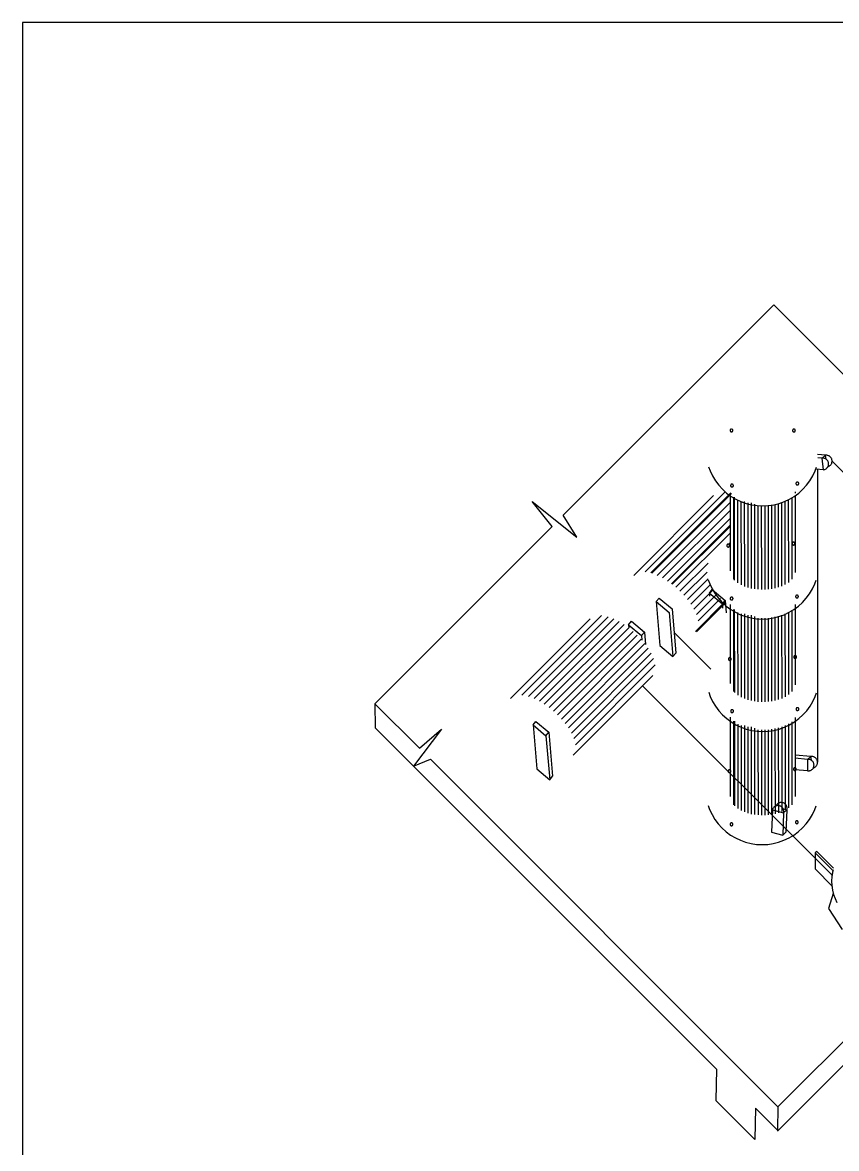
# Model space of a CAD drawing. Header units: metres. Extents: x 0 to 420, y 0 to 297.
# Drawn here: x 0 to 85, y 179.4 to 297 of the extents above; entities that cross this region are included whole.
import ezdxf

# ---------------------------------------------------------------- set-up
doc = ezdxf.new("R2010")
doc.units = ezdxf.units.M

msp = doc.modelspace()

# ---------------------------------------------------------------- linework, layer by layer
for p, q in [((420, 297), (0, 297)), ((0, 297), (0, 0)), ((78.48, 267.51), (56.49, 245.52)), ((78.48, 267.51), (90.44, 255.55)), ((83.88, 251.79), (83.06, 251.86)), ((83.52, 251.49), (83.88, 251.79)), ((83.94, 251.39), (83.88, 251.79)), ((83.52, 251.49), (83.08, 251.53)), ((83.68, 250.28), (83.52, 251.49)), ((84.57, 251.18), (101.74, 234.02)), ((83.68, 250.28), (82.89, 250.35)), ((83.06, 250.28), (83.05, 219.72)), ((72.19, 247.59), (63.86, 239.25)), ((73.37, 247.94), (65.04, 239.61)), ((73.98, 247.87), (65.65, 239.53)), ((74.07, 247.8), (65.74, 239.47)), ((73.91, 247.6), (73.91, 239.72)), ((74.26, 247.41), (74.26, 238.85)), ((74.34, 247.41), (74.35, 238.76)), ((74.7, 247.11), (74.7, 238.46)), ((80, 247.14), (80.01, 238.52)), ((80.35, 247.33), (80.36, 238.84)), ((80.71, 247.97), (80.71, 247.85)), ((80.71, 247.56), (80.71, 239.55)), ((53.24, 246.95), (57.89, 243.25)), ((55.32, 244.35), (53.24, 246.95)), ((73.91, 246.85), (66.31, 239.25)), ((73.91, 246.02), (66.87, 238.98)), ((75.05, 246.97), (75.06, 238.26)), ((75.4, 246.97), (75.41, 238.1)), ((75.76, 246.82), (75.76, 237.98)), ((75.76, 246.82), (75.76, 237.98)), ((75.76, 246.82), (75.76, 237.98)), ((76.11, 246.82), (76.12, 237.89)), ((76.11, 246.82), (76.12, 237.89)), ((76.11, 246.82), (76.12, 237.89)), ((76.11, 246.82), (76.12, 237.89)), ((76.11, 246.62), (76.12, 237.89)), ((76.47, 246.68), (76.47, 237.83)), ((76.47, 246.68), (76.47, 237.83)), ((76.47, 246.68), (76.47, 237.83)), ((76.47, 246.68), (76.47, 237.83)), ((76.47, 246.68), (76.47, 237.83)), ((76.47, 246.68), (76.47, 237.83)), ((76.82, 246.52), (76.82, 237.79)), ((76.82, 246.52), (76.82, 237.79)), ((77.17, 246.5), (77.18, 237.77)), ((77.53, 246.5), (77.53, 237.77)), ((77.88, 246.52), (77.88, 237.79)), ((78.23, 246.57), (78.24, 237.84)), ((78.59, 246.63), (78.59, 237.91)), ((78.94, 246.72), (78.95, 238)), ((79.29, 246.84), (79.3, 238.13)), ((79.65, 246.97), (79.65, 238.3)), ((57.89, 243.25), (56.49, 245.52)), ((73.91, 245.19), (67.39, 238.66)), ((55.32, 244.35), (36.81, 225.84)), ((73.91, 244.5), (67.79, 238.38)), ((73.91, 244.35), (67.88, 238.32)), ((73.91, 243.67), (68.25, 238.01)), ((77.53, 244.01), (77.53, 237.77)), ((71.61, 240.54), (68.68, 237.6)), ((71.51, 239.6), (69.09, 237.18)), ((71.61, 238.87), (69.47, 236.73)), ((71.82, 238.25), (69.82, 236.25)), ((72.12, 237.71), (70.13, 235.73)), ((71.76, 237.4), (72.06, 237.76)), ((72.06, 237.76), (73.41, 236.62)), ((66.21, 236.52), (66.51, 236.88)), ((66.21, 236.52), (67.56, 235.38)), ((66.21, 236.52), (66.59, 231.91)), ((66.51, 236.88), (67.86, 235.74)), ((73.38, 236.47), (70.31, 233.4)), ((72.48, 237.24), (70.39, 235.15)), ((72.9, 236.83), (70.57, 234.49)), ((71.76, 237.4), (71.78, 237.08)), ((71.76, 237.4), (73.11, 236.26)), ((73.11, 236.26), (73.41, 236.62)), ((73.41, 236.62), (73.52, 235.35)), ((67.56, 235.38), (67.94, 230.77)), ((67.86, 235.74), (68.25, 231.13)), ((73.47, 236.41), (70.4, 233.34)), ((73.11, 236.26), (73.14, 235.81)), ((73.91, 236.2), (73.91, 227.94)), ((73.91, 235.87), (73.91, 227.99)), ((74.27, 235.68), (74.27, 227.12)), ((74.35, 235.68), (74.36, 227.02)), ((74.7, 235.37), (74.71, 226.73)), ((80.01, 235.4), (80.01, 226.79)), ((80.36, 235.6), (80.37, 227.11)), ((80.71, 236.19), (80.72, 227.81)), ((80.71, 235.83), (80.72, 227.81)), ((59.31, 234.71), (50.98, 226.38)), ((60.5, 235.07), (52.17, 226.73)), ((61.19, 234.93), (52.86, 226.59)), ((61.77, 234.71), (53.44, 226.38)), ((62.32, 234.44), (53.99, 226.1)), ((62.84, 234.12), (54.51, 225.79)), ((63.32, 234.09), (63.62, 234.45)), ((63.32, 234.09), (64.67, 232.95)), ((63.32, 234.09), (63.35, 233.76)), ((63.62, 234.45), (64.97, 233.31)), ((75.06, 235.24), (75.06, 226.52)), ((75.41, 235.24), (75.42, 226.37)), ((75.76, 235.09), (75.77, 226.25)), ((75.76, 235.09), (75.77, 226.25)), ((75.76, 235.09), (75.77, 226.25)), ((76.12, 235.09), (76.12, 226.16)), ((76.12, 235.09), (76.12, 226.16)), ((76.12, 235.09), (76.12, 226.16)), ((76.12, 235.09), (76.12, 226.16)), ((76.12, 234.89), (76.12, 226.16)), ((76.47, 234.94), (76.48, 226.09)), ((76.47, 234.94), (76.48, 226.09)), ((76.47, 234.94), (76.48, 226.09)), ((76.47, 234.94), (76.48, 226.09)), ((76.47, 234.94), (76.48, 226.09)), ((76.47, 234.94), (76.48, 226.09)), ((76.83, 234.79), (76.83, 226.05)), ((76.83, 234.79), (76.83, 226.05)), ((77.18, 234.77), (77.18, 226.03)), ((77.53, 234.77), (77.54, 226.04)), ((77.53, 234.77), (77.54, 226.04)), ((77.89, 234.79), (77.89, 226.06)), ((78.24, 234.84), (78.25, 226.11)), ((78.59, 234.9), (78.6, 226.17)), ((78.95, 234.99), (78.95, 226.27)), ((79.3, 235.1), (79.31, 226.4)), ((79.65, 235.24), (79.66, 226.56)), ((63.33, 233.78), (55, 225.44)), ((63.79, 233.4), (55.46, 225.07)), ((64.22, 233), (55.89, 224.67)), ((64.67, 232.95), (64.97, 233.31)), ((64.67, 232.95), (64.71, 232.49)), ((64.97, 233.31), (65.08, 232.04)), ((68.07, 233.28), (71.89, 229.46)), ((64.63, 232.58), (56.3, 224.24)), ((65.01, 232.13), (56.68, 223.79)), ((66.59, 231.91), (67.94, 230.77)), ((65.36, 231.64), (57.03, 223.31)), ((65.67, 231.12), (57.34, 222.78)), ((65.93, 230.55), (57.6, 222.21)), ((67.94, 230.77), (68.25, 231.13)), ((66.1, 229.89), (57.77, 221.55)), ((65.85, 228.8), (57.52, 220.46)), ((64.78, 227.72), (84.55, 207.95)), ((36.81, 225.84), (41.46, 221.2)), ((36.81, 225.84), (36.85, 223.31)), ((120.58, 225.41), (78.92, 183.74)), ((53.33, 223.64), (53.64, 224)), ((53.33, 223.64), (54.68, 222.5)), ((53.33, 223.64), (53.72, 219.04)), ((53.64, 224), (54.99, 222.86)), ((73.91, 224.43), (73.91, 216.15)), ((73.92, 224.21), (73.92, 216.33)), ((74.27, 224.02), (74.27, 215.27)), ((74.36, 224.02), (74.36, 215.17)), ((74.71, 223.71), (74.72, 214.89)), ((75.06, 223.58), (75.07, 214.68)), ((75.42, 223.58), (75.42, 214.53)), ((79.66, 223.58), (79.67, 214.74)), ((80.01, 223.74), (80.02, 214.96)), ((80.37, 223.94), (80.37, 215.29)), ((80.72, 224.41), (80.73, 216.15)), ((80.72, 224.17), (80.73, 216.15)), ((36.85, 223.31), (72.49, 187.66)), ((43.76, 223.18), (40.84, 219.32)), ((41.46, 221.2), (43.76, 223.18)), ((54.68, 222.5), (54.99, 222.86)), ((54.68, 222.5), (55.07, 217.9)), ((54.99, 222.86), (55.37, 218.26)), ((75.77, 223.43), (75.78, 214.41)), ((75.77, 223.43), (75.78, 214.41)), ((75.77, 223.43), (75.78, 214.41)), ((76.13, 223.43), (76.13, 214.32)), ((76.13, 223.43), (76.13, 214.32)), ((76.13, 223.43), (76.13, 214.32)), ((76.13, 223.43), (76.13, 214.32)), ((76.13, 223.23), (76.13, 214.32)), ((76.48, 223.28), (76.48, 214.26)), ((76.48, 223.28), (76.48, 214.26)), ((76.48, 223.28), (76.48, 214.26)), ((76.48, 223.28), (76.48, 214.26)), ((76.48, 223.28), (76.48, 214.26)), ((76.48, 223.28), (76.48, 214.26)), ((76.83, 223.13), (76.84, 214.22)), ((76.83, 223.13), (76.84, 214.22)), ((77.19, 223.11), (77.19, 214.2)), ((77.54, 223.11), (77.55, 214.2)), ((77.54, 223.11), (77.55, 214.2)), ((77.89, 223.13), (77.9, 214.22)), ((78.25, 223.18), (78.25, 214.27)), ((78.6, 223.24), (78.61, 214.34)), ((78.95, 223.33), (78.96, 214.44)), ((79.31, 223.44), (79.31, 214.57)), ((40.84, 219.32), (42.62, 220.04)), ((42.62, 220.04), (78.92, 183.74)), ((82.36, 220.32), (80.72, 220.48)), ((82, 220.02), (80.72, 220.14)), ((82, 220.02), (82.36, 220.32)), ((82, 220.02), (82, 218.83)), ((82.41, 219.93), (82.36, 220.32)), ((53.72, 219.04), (55.07, 217.9)), ((82, 218.83), (80.72, 218.95)), ((55.07, 217.9), (55.37, 218.26)), ((78.33, 214.75), (78.23, 212.44)), ((78.33, 214.75), (79.5, 214.43)), ((79.5, 214.43), (79.41, 212.12)), ((79.46, 214.86), (79.85, 214.75)), ((79.5, 214.43), (79.85, 214.75)), ((79.85, 214.75), (79.75, 212.44)), ((78.23, 212.44), (79.41, 212.12)), ((79.41, 212.12), (79.75, 212.44)), ((82.97, 210.42), (82.8, 210.25)), ((82.8, 210.25), (84.64, 208.41)), ((82.8, 210.25), (82.8, 208.59)), ((82.97, 210.42), (84.72, 208.66)), ((82.8, 208.59), (84.63, 206.75)), ((84.68, 206.02), (84.18, 204.44)), ((84.18, 204.44), (85.62, 202.24)), ((87.81, 190.14), (78.88, 181.2)), ((72.49, 187.66), (72.44, 184.38)), ((72.44, 184.38), (76.5, 180.32)), ((76.56, 183.6), (76.5, 180.32)), ((76.56, 183.6), (78.88, 181.28)), ((78.92, 183.74), (78.88, 181.28))]:
    msp.add_line(p, q)
for points in [[(74.21, 254.39), (74.21, 254.4), (74.2, 254.42), (74.2, 254.43), (74.2, 254.45), (74.19, 254.46), (74.18, 254.47), (74.17, 254.48), (74.16, 254.49), (74.15, 254.5), (74.14, 254.51), (74.13, 254.52), (74.12, 254.53), (74.1, 254.53), (74.09, 254.53), (74.07, 254.54), (74.06, 254.54), (74.05, 254.54), (74.03, 254.53), (74.02, 254.53), (74, 254.53), (73.99, 254.52), (73.98, 254.51), (73.97, 254.5), (73.96, 254.49), (73.95, 254.48), (73.94, 254.47), (73.93, 254.46), (73.92, 254.45), (73.92, 254.43), (73.92, 254.42), (73.91, 254.4), (73.91, 254.39), (73.91, 254.39)], [(73.91, 254.39), (73.91, 254.37), (73.92, 254.36), (73.92, 254.35), (73.92, 254.33), (73.93, 254.32), (73.94, 254.31), (73.95, 254.3), (73.96, 254.29), (73.97, 254.28), (73.98, 254.27), (73.99, 254.26), (74, 254.25), (74.02, 254.25), (74.03, 254.24), (74.05, 254.24), (74.06, 254.24), (74.07, 254.24), (74.09, 254.24), (74.1, 254.25), (74.12, 254.25), (74.13, 254.26), (74.14, 254.27), (74.15, 254.28), (74.16, 254.29), (74.17, 254.3), (74.18, 254.31), (74.19, 254.32), (74.2, 254.33), (74.2, 254.35), (74.2, 254.36), (74.21, 254.37), (74.21, 254.39), (74.21, 254.39)], [(80.74, 254.38), (80.73, 254.39), (80.73, 254.4), (80.73, 254.42), (80.72, 254.43), (80.72, 254.45), (80.71, 254.46), (80.7, 254.47), (80.69, 254.48), (80.68, 254.49), (80.67, 254.5), (80.66, 254.51), (80.64, 254.51), (80.63, 254.52), (80.62, 254.52), (80.6, 254.52), (80.59, 254.52), (80.57, 254.52), (80.56, 254.52), (80.54, 254.52), (80.53, 254.51), (80.52, 254.51), (80.51, 254.5), (80.49, 254.49), (80.48, 254.48), (80.47, 254.47), (80.47, 254.46), (80.46, 254.45), (80.45, 254.43), (80.45, 254.42), (80.44, 254.4), (80.44, 254.39), (80.44, 254.38), (80.44, 254.38)], [(80.44, 254.38), (80.44, 254.36), (80.44, 254.35), (80.45, 254.33), (80.45, 254.32), (80.46, 254.31), (80.47, 254.29), (80.47, 254.28), (80.48, 254.27), (80.49, 254.26), (80.51, 254.25), (80.52, 254.25), (80.53, 254.24), (80.54, 254.24), (80.56, 254.23), (80.57, 254.23), (80.59, 254.23), (80.6, 254.23), (80.62, 254.23), (80.63, 254.24), (80.64, 254.24), (80.66, 254.25), (80.67, 254.25), (80.68, 254.26), (80.69, 254.27), (80.7, 254.28), (80.71, 254.29), (80.72, 254.31), (80.72, 254.32), (80.73, 254.33), (80.73, 254.35), (80.73, 254.36), (80.74, 254.38), (80.74, 254.38)], [(84.14, 250.6), (84.2, 250.62), (84.25, 250.65), (84.3, 250.68), (84.35, 250.71), (84.39, 250.75), (84.43, 250.8), (84.47, 250.85), (84.5, 250.9), (84.53, 250.95), (84.55, 251.01), (84.56, 251.06), (84.57, 251.12), (84.57, 251.18), (84.57, 251.24), (84.56, 251.3), (84.55, 251.36), (84.53, 251.42), (84.5, 251.47), (84.47, 251.52), (84.43, 251.57), (84.39, 251.61), (84.35, 251.65), (84.3, 251.69), (84.25, 251.72), (84.2, 251.75), (84.14, 251.77), (84.08, 251.78), (84.02, 251.79), (83.96, 251.79), (83.9, 251.79), (83.88, 251.79)], [(71.67, 250.6), (71.83, 250.16), (72.08, 249.64), (72.38, 249.14), (72.73, 248.67), (73.12, 248.24), (73.55, 247.85), (73.93, 247.56)], [(73.93, 247.56), (74.02, 247.5), (74.52, 247.2), (75.04, 246.95), (75.59, 246.75), (76.16, 246.61), (76.74, 246.53), (77.32, 246.5), (77.9, 246.53), (78.48, 246.61), (79.04, 246.75), (79.59, 246.95), (80.12, 247.2), (80.62, 247.5), (81.09, 247.85), (81.52, 248.24), (81.91, 248.67), (82.26, 249.14), (82.56, 249.64), (82.81, 250.16), (82.95, 250.54)], [(83.68, 250.28), (83.72, 250.29), (83.78, 250.3), (83.83, 250.32), (83.89, 250.35), (83.94, 250.38), (83.99, 250.41), (84.03, 250.45), (84.07, 250.5), (84.11, 250.54), (84.14, 250.6), (84.16, 250.65), (84.18, 250.71), (84.2, 250.76), (84.21, 250.82), (84.21, 250.88), (84.21, 250.94), (84.2, 251), (84.18, 251.06), (84.16, 251.12), (84.14, 251.17), (84.11, 251.22), (84.07, 251.27), (84.03, 251.31), (83.99, 251.35), (83.94, 251.39), (83.89, 251.42), (83.83, 251.45), (83.78, 251.47), (83.72, 251.48), (83.66, 251.49), (83.6, 251.49), (83.54, 251.49), (83.52, 251.49)], [(74.26, 248.63), (74.26, 248.64), (74.26, 248.66), (74.26, 248.67), (74.25, 248.68), (74.24, 248.7), (74.24, 248.71), (74.23, 248.72), (74.22, 248.73), (74.21, 248.74), (74.2, 248.75), (74.18, 248.76), (74.17, 248.76), (74.16, 248.77), (74.14, 248.77), (74.13, 248.78), (74.11, 248.78), (74.1, 248.78), (74.09, 248.77), (74.07, 248.77), (74.06, 248.76), (74.04, 248.76), (74.03, 248.75), (74.02, 248.74), (74.01, 248.73), (74, 248.72), (73.99, 248.71), (73.98, 248.7), (73.98, 248.68), (73.97, 248.67), (73.97, 248.66), (73.97, 248.64), (73.97, 248.63), (73.97, 248.63)], [(73.97, 248.63), (73.97, 248.61), (73.97, 248.6), (73.97, 248.59), (73.98, 248.57), (73.98, 248.56), (73.99, 248.55), (74, 248.54), (74.01, 248.52), (74.02, 248.51), (74.03, 248.51), (74.04, 248.5), (74.06, 248.49), (74.07, 248.49), (74.09, 248.48), (74.1, 248.48), (74.11, 248.48), (74.13, 248.48), (74.14, 248.48), (74.16, 248.49), (74.17, 248.49), (74.18, 248.5), (74.2, 248.51), (74.21, 248.51), (74.22, 248.52), (74.23, 248.54), (74.24, 248.55), (74.24, 248.56), (74.25, 248.57), (74.26, 248.59), (74.26, 248.6), (74.26, 248.61), (74.26, 248.63), (74.26, 248.63)], [(81.09, 248.84), (81.09, 248.85), (81.09, 248.87), (81.08, 248.88), (81.08, 248.9), (81.07, 248.91), (81.07, 248.92), (81.06, 248.93), (81.05, 248.94), (81.04, 248.95), (81.02, 248.96), (81.01, 248.97), (81, 248.98), (80.99, 248.98), (80.97, 248.98), (80.96, 248.99), (80.94, 248.99), (80.93, 248.99), (80.91, 248.98), (80.9, 248.98), (80.89, 248.98), (80.87, 248.97), (80.86, 248.96), (80.85, 248.95), (80.84, 248.94), (80.83, 248.93), (80.82, 248.92), (80.81, 248.91), (80.81, 248.9), (80.8, 248.88), (80.8, 248.87), (80.8, 248.85), (80.8, 248.84), (80.8, 248.84)], [(80.8, 248.84), (80.8, 248.83), (80.8, 248.81), (80.8, 248.8), (80.81, 248.78), (80.81, 248.77), (80.82, 248.76), (80.83, 248.75), (80.84, 248.74), (80.85, 248.73), (80.86, 248.72), (80.87, 248.71), (80.89, 248.7), (80.9, 248.7), (80.91, 248.7), (80.93, 248.69), (80.94, 248.69), (80.96, 248.69), (80.97, 248.7), (80.99, 248.7), (81, 248.7), (81.01, 248.71), (81.02, 248.72), (81.04, 248.73), (81.05, 248.74), (81.06, 248.75), (81.07, 248.76), (81.07, 248.77), (81.08, 248.78), (81.08, 248.8), (81.09, 248.81), (81.09, 248.83), (81.09, 248.84), (81.09, 248.84)], [(73.87, 242.36), (73.87, 242.37), (73.86, 242.39), (73.86, 242.4), (73.85, 242.42), (73.85, 242.43), (73.84, 242.44), (73.83, 242.45), (73.82, 242.46), (73.81, 242.47), (73.8, 242.48), (73.79, 242.49), (73.77, 242.5), (73.76, 242.5), (73.75, 242.5), (73.73, 242.51), (73.72, 242.51), (73.7, 242.51), (73.69, 242.5), (73.68, 242.5), (73.66, 242.5), (73.65, 242.49), (73.64, 242.48), (73.63, 242.47), (73.61, 242.46), (73.6, 242.45), (73.6, 242.44), (73.59, 242.43), (73.58, 242.42), (73.58, 242.4), (73.57, 242.39), (73.57, 242.37), (73.57, 242.36), (73.57, 242.36)], [(73.57, 242.36), (73.57, 242.34), (73.57, 242.33), (73.58, 242.32), (73.58, 242.3), (73.59, 242.29), (73.6, 242.28), (73.6, 242.27), (73.61, 242.26), (73.63, 242.25), (73.64, 242.24), (73.65, 242.23), (73.66, 242.22), (73.68, 242.22), (73.69, 242.21), (73.7, 242.21), (73.72, 242.21), (73.73, 242.21), (73.75, 242.21), (73.76, 242.22), (73.77, 242.22), (73.79, 242.23), (73.8, 242.24), (73.81, 242.25), (73.82, 242.26), (73.83, 242.27), (73.84, 242.28), (73.85, 242.29), (73.85, 242.3), (73.86, 242.32), (73.86, 242.33), (73.87, 242.34), (73.87, 242.36), (73.87, 242.36)], [(73.91, 242.68), (73.9, 242.67), (73.89, 242.65), (73.88, 242.64), (73.88, 242.63), (73.88, 242.61), (73.87, 242.6), (73.87, 242.58), (73.87, 242.58)], [(73.87, 242.58), (73.87, 242.57), (73.88, 242.56), (73.88, 242.54), (73.88, 242.53), (73.89, 242.51), (73.9, 242.5), (73.91, 242.49), (73.91, 242.49)], [(80.69, 242.57), (80.69, 242.59), (80.69, 242.6), (80.69, 242.61), (80.68, 242.63), (80.68, 242.64), (80.67, 242.65), (80.66, 242.66), (80.65, 242.67), (80.64, 242.68), (80.63, 242.69), (80.62, 242.7), (80.6, 242.71), (80.59, 242.71), (80.58, 242.72), (80.56, 242.72), (80.55, 242.72), (80.53, 242.72), (80.52, 242.72), (80.5, 242.71), (80.49, 242.71), (80.48, 242.7), (80.47, 242.69), (80.45, 242.68), (80.44, 242.67), (80.43, 242.66), (80.42, 242.65), (80.42, 242.64), (80.41, 242.63), (80.41, 242.61), (80.4, 242.6), (80.4, 242.59), (80.4, 242.57), (80.4, 242.57)], [(80.69, 242.57), (80.69, 242.59), (80.69, 242.6), (80.69, 242.61), (80.68, 242.63), (80.68, 242.64), (80.67, 242.65), (80.66, 242.66), (80.65, 242.67), (80.64, 242.68), (80.63, 242.69), (80.62, 242.7), (80.6, 242.71), (80.59, 242.71), (80.58, 242.72), (80.56, 242.72), (80.55, 242.72), (80.53, 242.72), (80.52, 242.72), (80.5, 242.71), (80.49, 242.71), (80.48, 242.7), (80.47, 242.69), (80.45, 242.68), (80.44, 242.67), (80.43, 242.66), (80.42, 242.65), (80.42, 242.64), (80.41, 242.63), (80.41, 242.61), (80.4, 242.6), (80.4, 242.59), (80.4, 242.57), (80.4, 242.57)], [(80.4, 242.57), (80.4, 242.56), (80.4, 242.54), (80.41, 242.53), (80.41, 242.51), (80.42, 242.5), (80.42, 242.49), (80.43, 242.48), (80.44, 242.47), (80.45, 242.46), (80.47, 242.45), (80.48, 242.44), (80.49, 242.43), (80.5, 242.43), (80.52, 242.43), (80.53, 242.42), (80.55, 242.42), (80.56, 242.42), (80.58, 242.43), (80.59, 242.43), (80.6, 242.43), (80.62, 242.44), (80.63, 242.45), (80.64, 242.46), (80.65, 242.47), (80.66, 242.48), (80.67, 242.49), (80.68, 242.5), (80.68, 242.51), (80.69, 242.53), (80.69, 242.54), (80.69, 242.56), (80.69, 242.57), (80.69, 242.57)], [(71.63, 238.79), (71.79, 238.36), (72.04, 237.83), (72.34, 237.33), (72.69, 236.86), (73.08, 236.43), (73.51, 236.04), (73.98, 235.69), (74.48, 235.39), (75, 235.14), (75.55, 234.95), (76.12, 234.81), (76.69, 234.72), (77.28, 234.69), (77.86, 234.72), (78.44, 234.81), (79, 234.95), (79.55, 235.14), (80.08, 235.39), (80.58, 235.69), (81.05, 236.04), (81.48, 236.43), (81.87, 236.86), (82.22, 237.33), (82.52, 237.83), (82.76, 238.36), (82.91, 238.73)], [(74.22, 236.82), (74.22, 236.84), (74.22, 236.85), (74.21, 236.87), (74.21, 236.88), (74.2, 236.89), (74.2, 236.9), (74.19, 236.92), (74.18, 236.93), (74.17, 236.94), (74.16, 236.95), (74.14, 236.95), (74.13, 236.96), (74.12, 236.96), (74.1, 236.97), (74.09, 236.97), (74.07, 236.97), (74.06, 236.97), (74.04, 236.97), (74.03, 236.96), (74.02, 236.96), (74, 236.95), (73.99, 236.95), (73.98, 236.94), (73.97, 236.93), (73.96, 236.92), (73.95, 236.9), (73.94, 236.89), (73.94, 236.88), (73.93, 236.87), (73.93, 236.85), (73.93, 236.84), (73.93, 236.82), (73.93, 236.82)], [(73.93, 236.82), (73.93, 236.81), (73.93, 236.79), (73.93, 236.78), (73.94, 236.77), (73.94, 236.75), (73.95, 236.74), (73.96, 236.73), (73.97, 236.72), (73.98, 236.71), (73.99, 236.7), (74, 236.69), (74.02, 236.69), (74.03, 236.68), (74.04, 236.68), (74.06, 236.68), (74.07, 236.68), (74.09, 236.68), (74.1, 236.68), (74.12, 236.68), (74.13, 236.69), (74.14, 236.69), (74.16, 236.7), (74.17, 236.71), (74.18, 236.72), (74.19, 236.73), (74.2, 236.74), (74.2, 236.75), (74.21, 236.77), (74.21, 236.78), (74.22, 236.79), (74.22, 236.81), (74.22, 236.82), (74.22, 236.82)], [(81.05, 237.03), (81.05, 237.05), (81.05, 237.06), (81.04, 237.08), (81.04, 237.09), (81.03, 237.1), (81.02, 237.12), (81.02, 237.13), (81.01, 237.14), (81, 237.15), (80.98, 237.16), (80.97, 237.16), (80.96, 237.17), (80.94, 237.18), (80.93, 237.18), (80.92, 237.18), (80.9, 237.18), (80.89, 237.18), (80.87, 237.18), (80.86, 237.18), (80.85, 237.17), (80.83, 237.16), (80.82, 237.16), (80.81, 237.15), (80.8, 237.14), (80.79, 237.13), (80.78, 237.12), (80.77, 237.1), (80.77, 237.09), (80.76, 237.08), (80.76, 237.06), (80.76, 237.05), (80.75, 237.03), (80.75, 237.03)], [(80.75, 237.03), (80.76, 237.02), (80.76, 237.01), (80.76, 236.99), (80.77, 236.98), (80.77, 236.96), (80.78, 236.95), (80.79, 236.94), (80.8, 236.93), (80.81, 236.92), (80.82, 236.91), (80.83, 236.9), (80.85, 236.9), (80.86, 236.89), (80.87, 236.89), (80.89, 236.89), (80.9, 236.89), (80.92, 236.89), (80.93, 236.89), (80.94, 236.89), (80.96, 236.9), (80.97, 236.9), (80.98, 236.91), (81, 236.92), (81.01, 236.93), (81.02, 236.94), (81.02, 236.95), (81.03, 236.96), (81.04, 236.98), (81.04, 236.99), (81.05, 237.01), (81.05, 237.02), (81.05, 237.03), (81.05, 237.03)], [(74.04, 230.51), (74.04, 230.53), (74.03, 230.54), (74.03, 230.56), (74.02, 230.57), (74.02, 230.58), (74.01, 230.59), (74, 230.61), (73.99, 230.62), (73.98, 230.63), (73.97, 230.64), (73.96, 230.64), (73.94, 230.65), (73.93, 230.65), (73.92, 230.66), (73.9, 230.66), (73.89, 230.66), (73.87, 230.66), (73.86, 230.66), (73.85, 230.65), (73.83, 230.65), (73.82, 230.64), (73.81, 230.64), (73.79, 230.63), (73.78, 230.62), (73.77, 230.61), (73.77, 230.59), (73.76, 230.58), (73.75, 230.57), (73.75, 230.56), (73.74, 230.54), (73.74, 230.53), (73.74, 230.51), (73.74, 230.51)], [(80.86, 230.72), (80.86, 230.74), (80.86, 230.75), (80.86, 230.77), (80.85, 230.78), (80.85, 230.79), (80.84, 230.81), (80.83, 230.82), (80.82, 230.83), (80.81, 230.84), (80.8, 230.85), (80.79, 230.85), (80.77, 230.86), (80.76, 230.87), (80.75, 230.87), (80.73, 230.87), (80.72, 230.87), (80.7, 230.87), (80.69, 230.87), (80.67, 230.87), (80.66, 230.86), (80.65, 230.85), (80.64, 230.85), (80.62, 230.84), (80.61, 230.83), (80.6, 230.82), (80.59, 230.81), (80.59, 230.79), (80.58, 230.78), (80.58, 230.77), (80.57, 230.75), (80.57, 230.74), (80.57, 230.72), (80.57, 230.72)], [(80.57, 230.72), (80.57, 230.71), (80.57, 230.7), (80.58, 230.68), (80.58, 230.67), (80.59, 230.65), (80.59, 230.64), (80.6, 230.63), (80.61, 230.62), (80.62, 230.61), (80.64, 230.6), (80.65, 230.59), (80.66, 230.59), (80.67, 230.58), (80.69, 230.58), (80.7, 230.58), (80.72, 230.58), (80.73, 230.58), (80.75, 230.58), (80.76, 230.58), (80.77, 230.59), (80.79, 230.59), (80.8, 230.6), (80.81, 230.61), (80.82, 230.62), (80.83, 230.63), (80.84, 230.64), (80.85, 230.65), (80.85, 230.67), (80.86, 230.68), (80.86, 230.7), (80.86, 230.71), (80.86, 230.72), (80.86, 230.72)], [(80.75, 230.81), (80.75, 230.83), (80.74, 230.84), (80.74, 230.86), (80.74, 230.87), (80.73, 230.88), (80.72, 230.9), (80.72, 230.9)], [(80.72, 230.72), (80.72, 230.73), (80.73, 230.74), (80.74, 230.76), (80.74, 230.77), (80.74, 230.79), (80.75, 230.8), (80.75, 230.81), (80.75, 230.81)], [(73.74, 230.51), (73.74, 230.5), (73.74, 230.48), (73.75, 230.47), (73.75, 230.46), (73.76, 230.44), (73.77, 230.43), (73.77, 230.42), (73.78, 230.41), (73.79, 230.4), (73.81, 230.39), (73.82, 230.38), (73.83, 230.38), (73.85, 230.37), (73.86, 230.37), (73.87, 230.37), (73.89, 230.37), (73.9, 230.37), (73.92, 230.37), (73.93, 230.37), (73.94, 230.38), (73.96, 230.38), (73.97, 230.39), (73.98, 230.4), (73.99, 230.41), (74, 230.42), (74.01, 230.43), (74.02, 230.44), (74.02, 230.46), (74.03, 230.47), (74.03, 230.48), (74.04, 230.5), (74.04, 230.51), (74.04, 230.51)], [(71.68, 227.04), (71.84, 226.6), (72.09, 226.07), (72.39, 225.57), (72.74, 225.11), (73.13, 224.67), (73.56, 224.28), (74.03, 223.94), (74.53, 223.64), (75.06, 223.39), (75.61, 223.19), (76.17, 223.05), (76.75, 222.96), (77.33, 222.93), (77.91, 222.96), (78.49, 223.05), (79.05, 223.19), (79.6, 223.39), (80.13, 223.64), (80.63, 223.94), (81.1, 224.28), (81.53, 224.67), (81.92, 225.11), (82.27, 225.57), (82.57, 226.07), (82.82, 226.6), (82.96, 226.98)], [(74.27, 225.07), (74.27, 225.08), (74.27, 225.1), (74.27, 225.11), (74.26, 225.12), (74.26, 225.14), (74.25, 225.15), (74.24, 225.16), (74.23, 225.17), (74.22, 225.18), (74.21, 225.19), (74.2, 225.2), (74.18, 225.2), (74.17, 225.21), (74.16, 225.21), (74.14, 225.21), (74.13, 225.21), (74.11, 225.21), (74.1, 225.21), (74.08, 225.21), (74.07, 225.2), (74.06, 225.2), (74.04, 225.19), (74.03, 225.18), (74.02, 225.17), (74.01, 225.16), (74, 225.15), (74, 225.14), (73.99, 225.12), (73.99, 225.11), (73.98, 225.1), (73.98, 225.08), (73.98, 225.07), (73.98, 225.07)], [(73.98, 225.07), (73.98, 225.05), (73.98, 225.04), (73.99, 225.02), (73.99, 225.01), (74, 225), (74, 224.98), (74.01, 224.97), (74.02, 224.96), (74.03, 224.95), (74.04, 224.94), (74.06, 224.94), (74.07, 224.93), (74.08, 224.93), (74.1, 224.92), (74.11, 224.92), (74.13, 224.92), (74.14, 224.92), (74.16, 224.92), (74.17, 224.93), (74.18, 224.93), (74.2, 224.94), (74.21, 224.94), (74.22, 224.95), (74.23, 224.96), (74.24, 224.97), (74.25, 224.98), (74.26, 225), (74.26, 225.01), (74.27, 225.02), (74.27, 225.04), (74.27, 225.05), (74.27, 225.07), (74.27, 225.07)], [(81.1, 225.28), (81.1, 225.29), (81.1, 225.31), (81.1, 225.32), (81.09, 225.33), (81.08, 225.35), (81.08, 225.36), (81.07, 225.37), (81.06, 225.38), (81.05, 225.39), (81.04, 225.4), (81.02, 225.41), (81.01, 225.41), (81, 225.42), (80.98, 225.42), (80.97, 225.42), (80.96, 225.42), (80.94, 225.42), (80.93, 225.42), (80.91, 225.42), (80.9, 225.41), (80.89, 225.41), (80.87, 225.4), (80.86, 225.39), (80.85, 225.38), (80.84, 225.37), (80.83, 225.36), (80.83, 225.35), (80.82, 225.33), (80.81, 225.32), (80.81, 225.31), (80.81, 225.29), (80.81, 225.28), (80.81, 225.28)], [(80.81, 225.28), (80.81, 225.26), (80.81, 225.25), (80.81, 225.23), (80.82, 225.22), (80.83, 225.21), (80.83, 225.2), (80.84, 225.18), (80.85, 225.17), (80.86, 225.16), (80.87, 225.16), (80.89, 225.15), (80.9, 225.14), (80.91, 225.14), (80.93, 225.13), (80.94, 225.13), (80.96, 225.13), (80.97, 225.13), (80.98, 225.13), (81, 225.14), (81.01, 225.14), (81.02, 225.15), (81.04, 225.16), (81.05, 225.16), (81.06, 225.17), (81.07, 225.18), (81.08, 225.2), (81.08, 225.21), (81.09, 225.22), (81.1, 225.23), (81.1, 225.25), (81.1, 225.26), (81.1, 225.28), (81.1, 225.28)], [(82, 218.83), (82.03, 218.83), (82.08, 218.83), (82.14, 218.83), (82.2, 218.84), (82.26, 218.85), (82.32, 218.87), (82.37, 218.9), (82.42, 218.93), (82.47, 218.96), (82.51, 219), (82.55, 219.05), (82.59, 219.09), (82.62, 219.14), (82.64, 219.2), (82.66, 219.25), (82.68, 219.31), (82.68, 219.37), (82.69, 219.43), (82.68, 219.49), (82.68, 219.55), (82.66, 219.6), (82.64, 219.66), (82.62, 219.71), (82.59, 219.76), (82.55, 219.81), (82.51, 219.85), (82.47, 219.89), (82.42, 219.93), (82.37, 219.96), (82.32, 219.98), (82.26, 220), (82.2, 220.02), (82.14, 220.03), (82.08, 220.03), (82.03, 220.03), (82, 220.02)], [(82.62, 219.14), (82.68, 219.16), (82.73, 219.18), (82.78, 219.21), (82.83, 219.25), (82.87, 219.29), (82.91, 219.33), (82.95, 219.38), (82.98, 219.43), (83, 219.49), (83.02, 219.54), (83.04, 219.6), (83.05, 219.66), (83.05, 219.72), (83.05, 219.78), (83.04, 219.84), (83.02, 219.9), (83, 219.95), (82.98, 220.01), (82.95, 220.06), (82.91, 220.11), (82.87, 220.15), (82.83, 220.19), (82.78, 220.23), (82.73, 220.26), (82.68, 220.28), (82.62, 220.3), (82.56, 220.32), (82.5, 220.33), (82.44, 220.33), (82.38, 220.33), (82.36, 220.32)], [(74, 218.79), (74, 218.8), (74, 218.82), (74, 218.83), (73.99, 218.85), (73.99, 218.86), (73.98, 218.87), (73.97, 218.88), (73.96, 218.89), (73.95, 218.9), (73.94, 218.91), (73.93, 218.92), (73.91, 218.93), (73.9, 218.93), (73.88, 218.93), (73.87, 218.94), (73.86, 218.94), (73.84, 218.94), (73.83, 218.93), (73.81, 218.93), (73.8, 218.93), (73.79, 218.92), (73.77, 218.91), (73.76, 218.9), (73.75, 218.89), (73.74, 218.88), (73.73, 218.87), (73.73, 218.86), (73.72, 218.85), (73.72, 218.83), (73.71, 218.82), (73.71, 218.8), (73.71, 218.79), (73.71, 218.79)], [(73.71, 218.79), (73.71, 218.78), (73.71, 218.76), (73.72, 218.75), (73.72, 218.73), (73.73, 218.72), (73.73, 218.71), (73.74, 218.7), (73.75, 218.69), (73.76, 218.68), (73.77, 218.67), (73.79, 218.66), (73.8, 218.65), (73.81, 218.65), (73.83, 218.65), (73.84, 218.64), (73.86, 218.64), (73.87, 218.64), (73.88, 218.65), (73.9, 218.65), (73.91, 218.65), (73.93, 218.66), (73.94, 218.67), (73.95, 218.68), (73.96, 218.69), (73.97, 218.7), (73.98, 218.71), (73.99, 218.72), (73.99, 218.73), (74, 218.75), (74, 218.76), (74, 218.78), (74, 218.79), (74, 218.79)], [(80.83, 219), (80.83, 219.02), (80.83, 219.03), (80.83, 219.04), (80.82, 219.06), (80.81, 219.07), (80.81, 219.08), (80.8, 219.1), (80.79, 219.11), (80.78, 219.12), (80.77, 219.12), (80.75, 219.13), (80.74, 219.14), (80.73, 219.14), (80.71, 219.15), (80.7, 219.15), (80.68, 219.15), (80.67, 219.15), (80.66, 219.15), (80.64, 219.14), (80.63, 219.14), (80.62, 219.13), (80.6, 219.12), (80.59, 219.12), (80.58, 219.11), (80.57, 219.1), (80.56, 219.08), (80.55, 219.07), (80.55, 219.06), (80.54, 219.04), (80.54, 219.03), (80.54, 219.02), (80.54, 219), (80.54, 219)], [(80.54, 219), (80.54, 218.99), (80.54, 218.97), (80.54, 218.96), (80.55, 218.95), (80.55, 218.93), (80.56, 218.92), (80.57, 218.91), (80.58, 218.9), (80.59, 218.89), (80.6, 218.88), (80.62, 218.87), (80.63, 218.87), (80.64, 218.86), (80.66, 218.86), (80.67, 218.86), (80.68, 218.85), (80.7, 218.86), (80.71, 218.86), (80.73, 218.86), (80.74, 218.87), (80.75, 218.87), (80.77, 218.88), (80.78, 218.89), (80.79, 218.9), (80.8, 218.91), (80.81, 218.92), (80.81, 218.93), (80.82, 218.95), (80.83, 218.96), (80.83, 218.97), (80.83, 218.99), (80.83, 219), (80.83, 219)], [(79.85, 214.75), (79.86, 214.79), (79.87, 214.85), (79.87, 214.91), (79.87, 214.97), (79.86, 215.03), (79.84, 215.09), (79.82, 215.14), (79.8, 215.2), (79.77, 215.25), (79.73, 215.3), (79.69, 215.34), (79.65, 215.38), (79.6, 215.42), (79.55, 215.45), (79.49, 215.47), (79.44, 215.49), (79.38, 215.51), (79.32, 215.52), (79.26, 215.52), (79.2, 215.52), (79.14, 215.51), (79.08, 215.49), (79.03, 215.47), (78.97, 215.45), (78.92, 215.42), (78.88, 215.38), (78.83, 215.34), (78.79, 215.3), (78.76, 215.25), (78.72, 215.2), (78.71, 215.16)], [(71.62, 215.22), (71.78, 214.78), (72.03, 214.26), (72.33, 213.76), (72.68, 213.29), (73.07, 212.86), (73.5, 212.47), (73.97, 212.12), (74.47, 211.82), (74.99, 211.57), (75.54, 211.37), (76.11, 211.23), (76.68, 211.15), (77.27, 211.12), (77.85, 211.15), (78.43, 211.23), (78.99, 211.37), (79.54, 211.57), (80.07, 211.82), (80.57, 212.12), (81.04, 212.47), (81.47, 212.86), (81.86, 213.29), (82.21, 213.76), (82.51, 214.26), (82.76, 214.78), (82.9, 215.16)], [(79.5, 214.43), (79.51, 214.47), (79.52, 214.53), (79.52, 214.59), (79.52, 214.65), (79.51, 214.71), (79.5, 214.77), (79.48, 214.82), (79.45, 214.88), (79.42, 214.93), (79.39, 214.98), (79.35, 215.02), (79.3, 215.06), (79.25, 215.1), (79.2, 215.13), (79.15, 215.15), (79.09, 215.17), (79.03, 215.19), (78.97, 215.2), (78.91, 215.2), (78.86, 215.2), (78.8, 215.19), (78.74, 215.17), (78.68, 215.15), (78.63, 215.13), (78.58, 215.1), (78.53, 215.06), (78.48, 215.02), (78.44, 214.98), (78.41, 214.93), (78.38, 214.88), (78.35, 214.82), (78.33, 214.77), (78.33, 214.75)], [(74.21, 213.25), (74.21, 213.26), (74.21, 213.28), (74.2, 213.29), (74.2, 213.31), (74.19, 213.32), (74.19, 213.33), (74.18, 213.34), (74.17, 213.35), (74.16, 213.36), (74.15, 213.37), (74.13, 213.38), (74.12, 213.38), (74.11, 213.39), (74.09, 213.39), (74.08, 213.4), (74.06, 213.4), (74.05, 213.4), (74.04, 213.39), (74.02, 213.39), (74.01, 213.38), (73.99, 213.38), (73.98, 213.37), (73.97, 213.36), (73.96, 213.35), (73.95, 213.34), (73.94, 213.33), (73.93, 213.32), (73.93, 213.31), (73.92, 213.29), (73.92, 213.28), (73.92, 213.26), (73.92, 213.25), (73.92, 213.25)], [(73.92, 213.25), (73.92, 213.23), (73.92, 213.22), (73.92, 213.21), (73.93, 213.19), (73.93, 213.18), (73.94, 213.17), (73.95, 213.16), (73.96, 213.14), (73.97, 213.13), (73.98, 213.13), (73.99, 213.12), (74.01, 213.11), (74.02, 213.11), (74.04, 213.1), (74.05, 213.1), (74.06, 213.1), (74.08, 213.1), (74.09, 213.1), (74.11, 213.11), (74.12, 213.11), (74.13, 213.12), (74.15, 213.13), (74.16, 213.13), (74.17, 213.14), (74.18, 213.16), (74.19, 213.17), (74.19, 213.18), (74.2, 213.19), (74.2, 213.21), (74.21, 213.22), (74.21, 213.23), (74.21, 213.25), (74.21, 213.25)], [(81.04, 213.46), (81.04, 213.47), (81.04, 213.49), (81.03, 213.5), (81.03, 213.52), (81.02, 213.53), (81.01, 213.54), (81.01, 213.55), (81, 213.56), (80.99, 213.57), (80.97, 213.58), (80.96, 213.59), (80.95, 213.6), (80.94, 213.6), (80.92, 213.6), (80.91, 213.61), (80.89, 213.61), (80.88, 213.61), (80.86, 213.6), (80.85, 213.6), (80.84, 213.6), (80.82, 213.59), (80.81, 213.58), (80.8, 213.57), (80.79, 213.56), (80.78, 213.55), (80.77, 213.54), (80.76, 213.53), (80.76, 213.52), (80.75, 213.5), (80.75, 213.49), (80.75, 213.47), (80.75, 213.46), (80.75, 213.46)], [(80.75, 213.46), (80.75, 213.45), (80.75, 213.43), (80.75, 213.42), (80.76, 213.4), (80.76, 213.39), (80.77, 213.38), (80.78, 213.37), (80.79, 213.36), (80.8, 213.35), (80.81, 213.34), (80.82, 213.33), (80.84, 213.32), (80.85, 213.32), (80.86, 213.32), (80.88, 213.31), (80.89, 213.31), (80.91, 213.31), (80.92, 213.32), (80.94, 213.32), (80.95, 213.32), (80.96, 213.33), (80.97, 213.34), (80.99, 213.35), (81, 213.36), (81.01, 213.37), (81.01, 213.38), (81.02, 213.39), (81.03, 213.4), (81.03, 213.42), (81.04, 213.43), (81.04, 213.45), (81.04, 213.46), (81.04, 213.46)], [(84.65, 208.44), (84.6, 208.24), (84.54, 207.78), (84.51, 207.31), (84.54, 206.84), (84.6, 206.38), (84.72, 205.92), (84.88, 205.48), (85.08, 205.06)], [(84.67, 208.5), (84.6, 208.21), (84.53, 207.75), (84.53, 207.72)]]:
    msp.add_lwpolyline(points)

doc.saveas('drawing.dxf')
